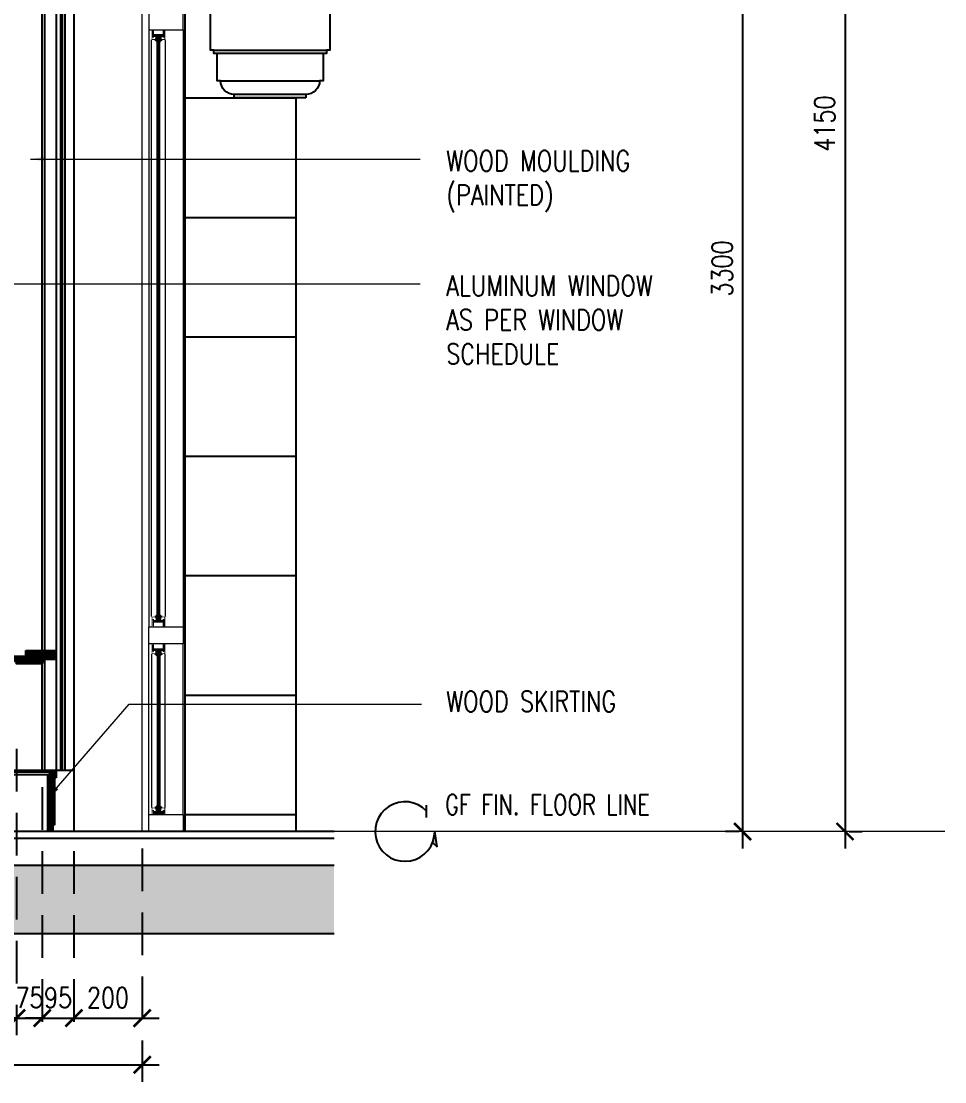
# Model space of a CAD drawing. Header units: inches. Extents: x -20583 to 399182, y -24453 to 525552.
# Drawn here: x 12628 to 15334, y 18129 to 21237 of the extents above; entities that cross this region are included whole.
import ezdxf

# ---------------------------------------------------------------- set-up
doc = ezdxf.new("R2010")
doc.units = ezdxf.units.IN
doc.header["$LTSCALE"] = 1000
doc.header["$MEASUREMENT"] = 0
doc.header["$PDMODE"] = 35
for name, pattern in [('DASHED', [0.75, 0.5, -0.25]), ('HIDDEN', [0.375, 0.25, -0.125]), ('HIDDEN2', [0.1875, 0.125, -0.0625])]:
    doc.linetypes.add(name, pattern=pattern)
for name, color, linetype in [('8', 8, 'Continuous'), ('A-DIM', 9, 'Continuous'), ('A-Hidden', 8, 'HIDDEN'), ('Layer1', 1, 'Continuous'), ('Layer3', 3, 'Continuous'), ('Layer7', 8, 'Continuous')]:
    doc.layers.add(name, color=color, linetype=linetype)
for name, color, linetype, lineweight in [('A-FLOR-SLAB', 7, 'Continuous', 40), ('A-GLAZ', 134, 'Continuous', 18), ('A-RNDR-ALUM', 1, 'Continuous', 9), ('A-RNDR-PLST', 1, 'Continuous', 9), ('A-RNDR-PT36', 253, 'Continuous', 20), ('ID-NOTES', 3, 'Continuous', 0), ('Wood treillis', 111, 'Continuous', 0)]:
    doc.layers.add(name, color=color, linetype=linetype, lineweight=lineweight)
doc.layers.add('Stone-GRG', color=7, linetype='Continuous', lineweight=0, true_color=0xfff2cc)
doc.styles.add('grid_250', font='romans.shx', dxfattribs={"width": 0.75, "height": 0.75})
doc.styles.add('ID-ROMANS', font='romans.shx', dxfattribs={"width": 0.8})
doc.styles.add('ZZ-Dim All', font='romans.shx', dxfattribs={"width": 0.8})
doc.dimstyles.new('DIM 0200', dxfattribs={"dimscale": 200, "dimtxt": 1, "dimasz": 0.8, "dimexe": 0.5, "dimexo": 1, "dimgap": 0.4, "dimtad": 1, "dimdec": 0, "dimrnd": 10, "dimdsep": 46, "dimtxsty": 'ZZ-Dim All', "dimblk1": 'ARCHTICK', "dimblk2": 'ARCHTICK', "dimsah": 1, "dimcen": 1, "dimdle": 0.5, "dimclrd": 256, "dimclre": 256, "dimclrt": 256, "dimadec": 0, "dimazin": 2, "dimtfac": 1, "dimtdec": 0, "dimtix": 1, "dimtmove": 2, "dimatfit": 2, "dimfxl": 1, "dimfxlon": 1, "dimtolj": 1, "dimtzin": 0, "dimlwd": -1, "dimlwe": -1, "dimarcsym": 0})
doc.dimstyles.new('DIM-100', dxfattribs={"dimscale": 50, "dimtxt": 1.25, "dimasz": 1, "dimexe": 1, "dimexo": 1, "dimgap": 0.6, "dimtad": 1, "dimdec": 0, "dimrnd": 5, "dimdsep": 46, "dimtxsty": 'ZZ-Dim All', "dimblk1": 'ARCHTICK', "dimblk2": 'ARCHTICK', "dimsah": 1, "dimcen": 1, "dimdle": 1, "dimclrd": 256, "dimclre": 8, "dimclrt": 256, "dimazin": 2, "dimtfac": 1, "dimtdec": 0, "dimtix": 1, "dimtmove": 2, "dimatfit": 2, "dimfxl": 0.1, "dimtolj": 1, "dimtzin": 0, "dimlwd": -1, "dimlwe": -1, "dimarcsym": 0})

# ---------------------------------------------------------------- blocks, each defined once
blk = doc.blocks.new('_ARCHTICK')
at = {"color": 0, "linetype": 'ByBlock', "const_width": 0.15}
blk.add_lwpolyline([(-0.5, -0.5), (0.5, 0.5)], dxfattribs=at)
blk = doc.blocks.new('*D153')
at = {"layer": 'A-DIM', "transparency": 16777216}
blk.add_line((14741.9, 22212.6), (14741.9, 18812.1), dxfattribs=at)
at = {"layer": 'A-DIM', "color": 8, "linetype": 'HIDDEN2', "transparency": 16777216}
for p, q in [((14731.6, 22162.6), (14691.9, 22162.6)), ((14731.6, 18862.1), (14691.9, 18862.1))]:
    blk.add_line(p, q, dxfattribs=at)
at = {"layer": 'Defpoints', "color": 0, "transparency": 16777216}
for p in [(14781.6, 22162.6, 0), (14741.9, 18862.1), (14781.6, 18862.1, 0)]:
    blk.add_point(p, dxfattribs=at)
at = {"layer": 'A-DIM', "transparency": 16777216, "xscale": 50, "yscale": 50, "zscale": 50}
for p, rotation in [((14741.9, 22162.6), 90), ((14741.9, 18862.1), 270)]:
    blk.add_blockref('_ARCHTICK', p, dxfattribs=dict(at, rotation=rotation))
at = {"layer": 'A-DIM', "color": 3, "transparency": 16777216, "insert": (14681.9, 20512.3), "char_height": 60, "attachment_point": 5, "rotation": 90, "style": 'ZZ-Dim All'}
blk.add_mtext('\\A1;3300', dxfattribs=at)
blk = doc.blocks.new('*D154')
at = {"layer": 'A-DIM', "transparency": 16777216}
blk.add_line((15042.2, 23062.1), (15042.2, 18812.1), dxfattribs=at)
at = {"layer": 'A-DIM', "color": 8, "linetype": 'HIDDEN2', "transparency": 16777216}
for p, q in [((15001, 23012.1), (15092.2, 23012.1)), ((15054.4, 18862.1), (15092.2, 18862.1))]:
    blk.add_line(p, q, dxfattribs=at)
at = {"layer": 'Defpoints', "color": 0, "transparency": 16777216}
for p in [(14951, 23012.1, 0), (15004.4, 18862.1, 0), (15042.2, 18862.1)]:
    blk.add_point(p, dxfattribs=at)
at = {"layer": 'A-DIM', "transparency": 16777216, "xscale": 50, "yscale": 50, "zscale": 50}
for p, rotation in [((15042.2, 23012.1), 90), ((15042.2, 18862.1), 270)]:
    blk.add_blockref('_ARCHTICK', p, dxfattribs=dict(at, rotation=rotation))
at = {"layer": 'A-DIM', "color": 3, "transparency": 16777216, "insert": (14982.2, 20937.1), "char_height": 60, "attachment_point": 5, "rotation": 90, "style": 'ZZ-Dim All'}
blk.add_mtext('\\A1;4150', dxfattribs=at)
blk = doc.blocks.new('arrow01')
at = {"layer": 'Layer1'}
blk.add_hatch(color=256, dxfattribs=at).paths.add_polyline_path([(7, -44.7), (0, 0), (-6.2, -32.4)])
at = {"layer": 'Layer1', "elevation": 375.8}
blk.add_lwpolyline([(7, -44.7), (0, 0), (-6.2, -32.4)], close=True, dxfattribs=at)
at = {"layer": 'Layer7'}
blk.add_line((-24, 41.5), (-24, 77.7), dxfattribs=at)
blk.add_arc((-87.3, 0), 87.3, 43.49, 0, dxfattribs=at)
blk = doc.blocks.new('GLAZ-5')
at = {"layer": 'A-GLAZ'}
for p, q in [((-26.3, 621.5, 0), (-26.3, 2328.5, 0)), ((-24.9, 621.5, 0), (-24.9, 2328.5, 0)), ((-23.6, 621.5, 0), (-23.6, 2328.5, 0)), ((-22.3, 621.5, 0), (-22.3, 2328.5, 0)), ((-20.9, 621.5, 0), (-20.9, 2328.5, 0)), ((-19.6, 621.5, 0), (-19.6, 2328.5, 0)), ((-18.3, 621.5, 0), (-18.3, 2328.5, 0)), ((-26.3, 528.5, 0), (-26.3, 58.5, 0)), ((-24.9, 528.5, 0), (-24.9, 58.5, 0)), ((-23.6, 528.5, 0), (-23.6, 58.5, 0)), ((-22.3, 528.5, 0), (-22.3, 58.5, 0)), ((-20.9, 528.5, 0), (-20.9, 58.5, 0)), ((-19.6, 528.5, 0), (-19.6, 58.5, 0)), ((-18.3, 528.5, 0), (-18.3, 58.5, 0))]:
    blk.add_line(p, q, dxfattribs=at)
at = {"layer": 'A-RNDR-ALUM'}
for p, q in [((-50, 2350, 0), (-50, 600, 0)), ((-38.2, 2347.4, 0), (-37.5, 2347.4, 0)), ((-38.2, 2329.4, 0), (-38.2, 2347.4, 0)), ((-38.2, 2347.4, 0), (-37.5, 2347.4, 0)), ((-38.2, 2329.4, 0), (-38.2, 2347.4, 0)), ((-37.5, 2329.4, 0), (-37.5, 2347.4, 0)), ((-37.5, 2329.4, 0), (-37.5, 2347.4, 0)), ((-37.5, 2335.7, 0), (-7.1, 2335.7, 0)), ((-37.5, 2335.7, 0), (-7.1, 2335.7, 0)), ((-37.5, 2334.6, 0), (-7.1, 2334.6, 0)), ((-37.5, 2334.6, 0), (-7.1, 2334.6, 0)), ((-37.5, 2333.4, 0), (-7.1, 2333.4, 0)), ((-37.5, 2333.4, 0), (-7.1, 2333.4, 0)), ((-37.5, 2332.2, 0), (-7.1, 2332.2, 0)), ((-37.5, 2332.2, 0), (-7.1, 2332.2, 0)), ((-36, 2347.4, 0), (-35.3, 2347.4, 0)), ((-36, 2347.4, 0), (-35.3, 2347.4, 0)), ((-6.4, 2347.4, 0), (-7.1, 2347.4, 0)), ((-7.1, 2329.4, 0), (-7.1, 2347.4, 0)), ((-6.4, 2347.4, 0), (-7.1, 2347.4, 0)), ((-7.1, 2329.4, 0), (-7.1, 2347.4, 0)), ((-6.4, 2329.4, 0), (-6.4, 2347.4, 0)), ((-6.4, 2329.4, 0), (-6.4, 2347.4, 0)), ((50, 2350, 0), (50, 600, 0)), ((-38.2, 2329.4, 0), (-37.5, 2329.4, 0)), ((-38.2, 2329.4, 0), (-37.5, 2329.4, 0)), ((-37.5, 2331.1, 0), (-7.1, 2331.1, 0)), ((-37.5, 2331.1, 0), (-7.1, 2331.1, 0)), ((-36, 2329.4, 0), (-35.3, 2329.4, 0)), ((-36, 2329.4, 0), (-35.3, 2329.4, 0)), ((-6.4, 2329.4, 0), (-7.1, 2329.4, 0)), ((-6.4, 2329.4, 0), (-7.1, 2329.4, 0)), ((-38.2, 620.6, 0), (-37.5, 620.6, 0)), ((-38.2, 620.6, 0), (-38.2, 602.6, 0)), ((-38.2, 620.6, 0), (-37.5, 620.6, 0)), ((-38.2, 620.6, 0), (-38.2, 602.6, 0)), ((-38.2, 602.6, 0), (-37.5, 602.6, 0)), ((-38.2, 602.6, 0), (-37.5, 602.6, 0)), ((-37.5, 620.6, 0), (-37.5, 602.6, 0)), ((-37.5, 620.6, 0), (-37.5, 602.6, 0)), ((-37.5, 618.9, 0), (-7.1, 618.9, 0)), ((-37.5, 618.9, 0), (-7.1, 618.9, 0)), ((-37.5, 617.8, 0), (-7.1, 617.8, 0)), ((-37.5, 617.8, 0), (-7.1, 617.8, 0)), ((-37.5, 616.6, 0), (-7.1, 616.6, 0)), ((-37.5, 616.6, 0), (-7.1, 616.6, 0)), ((-37.5, 615.4, 0), (-7.1, 615.4, 0)), ((-37.5, 615.4, 0), (-7.1, 615.4, 0)), ((-37.5, 614.3, 0), (-7.1, 614.3, 0)), ((-37.5, 614.3, 0), (-7.1, 614.3, 0)), ((-36, 620.6, 0), (-35.3, 620.6, 0)), ((-36, 620.6, 0), (-35.3, 620.6, 0)), ((-36, 602.6, 0), (-35.3, 602.6, 0)), ((-36, 602.6, 0), (-35.3, 602.6, 0)), ((-6.4, 620.6, 0), (-7.1, 620.6, 0)), ((-7.1, 620.6, 0), (-7.1, 602.6, 0)), ((-6.4, 620.6, 0), (-7.1, 620.6, 0)), ((-7.1, 620.6, 0), (-7.1, 602.6, 0)), ((-6.4, 602.6, 0), (-7.1, 602.6, 0)), ((-6.4, 602.6, 0), (-7.1, 602.6, 0)), ((-6.4, 620.6, 0), (-6.4, 602.6, 0)), ((-6.4, 620.6, 0), (-6.4, 602.6, 0)), ((-50, 50, 0), (-50, 550, 0)), ((-38.2, 547.4, 0), (-37.5, 547.4, 0)), ((-38.2, 529.4, 0), (-38.2, 547.4, 0)), ((-38.2, 547.4, 0), (-37.5, 547.4, 0)), ((-38.2, 529.4, 0), (-38.2, 547.4, 0)), ((-38.2, 529.4, 0), (-37.5, 529.4, 0)), ((-38.2, 529.4, 0), (-37.5, 529.4, 0)), ((-37.5, 529.4, 0), (-37.5, 547.4, 0)), ((-37.5, 529.4, 0), (-37.5, 547.4, 0)), ((-37.5, 535.7, 0), (-7.1, 535.7, 0)), ((-37.5, 535.7, 0), (-7.1, 535.7, 0)), ((-37.5, 534.6, 0), (-7.1, 534.6, 0)), ((-37.5, 534.6, 0), (-7.1, 534.6, 0)), ((-37.5, 533.4, 0), (-7.1, 533.4, 0)), ((-37.5, 533.4, 0), (-7.1, 533.4, 0)), ((-37.5, 532.2, 0), (-7.1, 532.2, 0)), ((-37.5, 532.2, 0), (-7.1, 532.2, 0)), ((-37.5, 531.1, 0), (-7.1, 531.1, 0)), ((-37.5, 531.1, 0), (-7.1, 531.1, 0)), ((-36, 547.4, 0), (-35.3, 547.4, 0)), ((-36, 547.4, 0), (-35.3, 547.4, 0)), ((-36, 529.4, 0), (-35.3, 529.4, 0)), ((-36, 529.4, 0), (-35.3, 529.4, 0)), ((-6.4, 547.4, 0), (-7.1, 547.4, 0)), ((-7.1, 529.4, 0), (-7.1, 547.4, 0)), ((-6.4, 547.4, 0), (-7.1, 547.4, 0)), ((-7.1, 529.4, 0), (-7.1, 547.4, 0)), ((-6.4, 529.4, 0), (-7.1, 529.4, 0)), ((-6.4, 529.4, 0), (-7.1, 529.4, 0)), ((-6.4, 529.4, 0), (-6.4, 547.4, 0)), ((-6.4, 529.4, 0), (-6.4, 547.4, 0)), ((50, 50, 0), (50, 550, 0)), ((-38.2, 60.6, 0), (-37.5, 60.6, 0)), ((-38.2, 60.6, 0), (-38.2, 52.6, 0)), ((-38.2, 60.6, 0), (-37.5, 60.6, 0)), ((-38.2, 60.6, 0), (-38.2, 52.6, 0)), ((-38.2, 52.6, 0), (-37.5, 52.6, 0)), ((-38.2, 52.6, 0), (-37.5, 52.6, 0)), ((-37.5, 60.6, 0), (-37.5, 52.6, 0)), ((-37.5, 60.6, 0), (-37.5, 52.6, 0)), ((-37.5, 59, 0), (-7.1, 59, 0)), ((-37.5, 59, 0), (-7.1, 59, 0)), ((-37.5, 57.8, 0), (-7.1, 57.8, 0)), ((-37.5, 57.8, 0), (-7.1, 57.8, 0)), ((-37.5, 56.6, 0), (-7.1, 56.6, 0)), ((-37.5, 56.6, 0), (-7.1, 56.6, 0)), ((-37.5, 55.5, 0), (-7.1, 55.5, 0)), ((-37.5, 55.5, 0), (-7.1, 55.5, 0)), ((-37.5, 54.3, 0), (-7.1, 54.3, 0)), ((-37.5, 54.3, 0), (-7.1, 54.3, 0)), ((-36, 60.6, 0), (-35.3, 60.6, 0)), ((-36, 60.6, 0), (-35.3, 60.6, 0)), ((-36, 52.6, 0), (-35.3, 52.6, 0)), ((-36, 52.6, 0), (-35.3, 52.6, 0)), ((-6.4, 60.6, 0), (-7.1, 60.6, 0)), ((-7.1, 60.6, 0), (-7.1, 52.6, 0)), ((-6.4, 60.6, 0), (-7.1, 60.6, 0)), ((-7.1, 60.6, 0), (-7.1, 52.6, 0)), ((-6.4, 52.6, 0), (-7.1, 52.6, 0)), ((-6.4, 52.6, 0), (-7.1, 52.6, 0)), ((-6.4, 60.6, 0), (-6.4, 52.6, 0)), ((-6.4, 60.6, 0), (-6.4, 52.6, 0))]:
    blk.add_line(p, q, dxfattribs=at)
for points in [[(-50, 2350), (50, 2350), (50, 2400), (-50, 2400)], [(-50, 600), (50, 600), (50, 550), (-50, 550)], [(-50, 50), (50, 50), (50, 0), (-50, 0)]]:
    blk.add_lwpolyline(points, close=True, dxfattribs=at)
at = {"layer": 'A-RNDR-ALUM', "const_width": 0.928, "elevation": 0}
for points in [[(-43.7, 2348.6, -0.414214), (-44.2, 2349.1)], [(-43.7, 2348.6, -0.414214), (-44.2, 2349.1)], [(-0.7, 2348.6, 0.414214), (-0.2, 2349.1)], [(-0.7, 2348.6, 0.414214), (-0.2, 2349.1)], [(-43.7, 601.4, 0.414214), (-44.2, 600.9)], [(-43.7, 601.4, 0.414214), (-44.2, 600.9)], [(-0.7, 601.4, -0.414214), (-0.2, 600.9)], [(-0.7, 601.4, -0.414214), (-0.2, 600.9)], [(-43.7, 548.6, -0.414214), (-44.2, 549.1)], [(-43.7, 548.6, -0.414214), (-44.2, 549.1)], [(-0.7, 548.6, 0.414214), (-0.2, 549.1)], [(-0.7, 548.6, 0.414214), (-0.2, 549.1)], [(-43.7, 51.4, 0.414214), (-44.2, 50.9)], [(-43.7, 51.4, 0.414214), (-44.2, 50.9)], [(-0.7, 51.4, -0.414214), (-0.2, 50.9)], [(-0.7, 51.4, -0.414214), (-0.2, 50.9)]]:
    blk.add_lwpolyline(points, format="xyb", dxfattribs=at)
at = {"layer": 'A-RNDR-ALUM', "elevation": 0}
for points in [[(-14, 2322.4), (-15.6, 2322.4), (-15.6, 2319.5, -0.015553), (-14.8, 2320), (-11.6, 2320, 0.104304), (-18.3, 2313.9), (-18.3, 2316.5, -0.016036), (-17.6, 2317.2), (-17.6, 2318.5), (-18.3, 2319.1), (-18.3, 2322), (-17.6, 2321.3), (-17.6, 2323.7), (-18.3, 2324.3), (-18.3, 2327.2), (-17.6, 2326.5), (-17.6, 2327.8, 0.414214), (-18.3, 2328.5), (-26.3, 2328.5, 0.414214), (-26.9, 2327.8), (-26.9, 2326.5), (-26.3, 2327.2), (-26.3, 2324.3), (-26.9, 2323.7), (-26.9, 2321.3), (-26.3, 2322), (-26.3, 2319.1), (-26.9, 2318.5), (-26.9, 2317.2, -0.016036), (-26.3, 2316.5), (-26.3, 2313.9, 0.104304), (-33, 2320), (-29.8, 2320, -0.015553), (-28.9, 2319.5), (-28.9, 2322.4), (-30.6, 2322.4, 0.021646), (-28.9, 2325.9), (-28.9, 2327.8, -0.414214), (-26.3, 2330.5), (-18.3, 2330.5, -0.414214), (-15.6, 2327.8), (-15.6, 2325.9, 0.021646)], [(-14, 627.6), (-15.6, 627.6), (-15.6, 630.5, 0.015553), (-14.8, 630), (-11.6, 630, -0.104304), (-18.3, 636.1), (-18.3, 633.5, 0.016036), (-17.6, 632.8), (-17.6, 631.5), (-18.3, 630.9), (-18.3, 628), (-17.6, 628.7), (-17.6, 626.3), (-18.3, 625.7), (-18.3, 622.8), (-17.6, 623.5), (-17.6, 622.2, -0.414214), (-18.3, 621.5), (-26.3, 621.5, -0.414214), (-26.9, 622.2), (-26.9, 623.5), (-26.3, 622.8), (-26.3, 625.7), (-26.9, 626.3), (-26.9, 628.7), (-26.3, 628), (-26.3, 630.9), (-26.9, 631.5), (-26.9, 632.8, 0.016036), (-26.3, 633.5), (-26.3, 636.1, -0.104304), (-33, 630), (-29.8, 630, 0.015553), (-28.9, 630.5), (-28.9, 627.6), (-30.6, 627.6, -0.021646), (-28.9, 624.1), (-28.9, 622.2, 0.414214), (-26.3, 619.5), (-18.3, 619.5, 0.414214), (-15.6, 622.2), (-15.6, 624.1, -0.021646)], [(-14, 522.4), (-15.6, 522.4), (-15.6, 519.5, -0.015553), (-14.8, 520), (-11.6, 520, 0.104304), (-18.3, 513.9), (-18.3, 516.5, -0.016036), (-17.6, 517.2), (-17.6, 518.5), (-18.3, 519.1), (-18.3, 522), (-17.6, 521.3), (-17.6, 523.7), (-18.3, 524.3), (-18.3, 527.2), (-17.6, 526.5), (-17.6, 527.8, 0.414214), (-18.3, 528.5), (-26.3, 528.5, 0.414214), (-26.9, 527.8), (-26.9, 526.5), (-26.3, 527.2), (-26.3, 524.3), (-26.9, 523.7), (-26.9, 521.3), (-26.3, 522), (-26.3, 519.1), (-26.9, 518.5), (-26.9, 517.2, -0.016036), (-26.3, 516.5), (-26.3, 513.9, 0.104304), (-33, 520), (-29.8, 520, -0.015553), (-28.9, 519.5), (-28.9, 522.4), (-30.6, 522.4, 0.021646), (-28.9, 525.9), (-28.9, 527.8, -0.414214), (-26.3, 530.5), (-18.3, 530.5, -0.414214), (-15.6, 527.8), (-15.6, 525.9, 0.021646)], [(-14, 67.6), (-15.6, 67.6), (-15.6, 70.5, 0.015553), (-14.8, 70), (-11.6, 70, -0.104304), (-18.3, 76.1), (-18.3, 73.5, 0.016036), (-17.6, 72.8), (-17.6, 71.5), (-18.3, 70.9), (-18.3, 68), (-17.6, 68.7), (-17.6, 66.3), (-18.3, 65.7), (-18.3, 62.8), (-17.6, 63.5), (-17.6, 62.2, -0.414214), (-18.3, 61.5), (-26.3, 61.5, -0.414214), (-26.9, 62.2), (-26.9, 63.5), (-26.3, 62.8), (-26.3, 65.7), (-26.9, 66.3), (-26.9, 68.7), (-26.3, 68), (-26.3, 70.9), (-26.9, 71.5), (-26.9, 72.8, 0.016036), (-26.3, 73.5), (-26.3, 76.1, -0.104304), (-33, 70), (-29.8, 70, 0.015553), (-28.9, 70.5), (-28.9, 67.6), (-30.6, 67.6, -0.021646), (-28.9, 64.1), (-28.9, 62.2, 0.414214), (-26.3, 59.5), (-18.3, 59.5, 0.414214), (-15.6, 62.2), (-15.6, 64.1, -0.021646)]]:
    blk.add_lwpolyline(points, format="xyb", close=True, dxfattribs=at)
at = {"layer": 'A-RNDR-ALUM'}
for points in [[(-44.6, 2350, 0), (-44.6, 2349.1, 0), (-42.2, 2350, 0), (-43.7, 2349.1, 0)], [(-44.6, 2350, 0), (-44.6, 2349.1, 0), (-42.2, 2350, 0), (-43.7, 2349.1, 0)], [(-42.2, 2350, 0), (-43.7, 2349.1, 0), (-42.2, 2348.2, 0), (-43.7, 2348.2, 0)], [(-42.2, 2350, 0), (-43.7, 2349.1, 0), (-42.2, 2348.2, 0), (-43.7, 2348.2, 0)], [(-36.9, 2348.2, 0), (-35, 2350, 0), (-39.8, 2348.2, 0), (-39.8, 2350, 0)], [(-36.9, 2348.2, 0), (-35, 2350, 0), (-39.8, 2348.2, 0), (-39.8, 2350, 0)], [(-36.9, 2336, 0), (-35, 2336, 0), (-36.9, 2348.2, 0), (-35, 2350, 0)], [(-36.9, 2336, 0), (-35, 2336, 0), (-36.9, 2348.2, 0), (-35, 2350, 0)], [(-7.5, 2348.2, 0), (-9.4, 2350, 0), (-4.6, 2348.2, 0), (-4.6, 2350, 0)], [(-7.5, 2336, 0), (-9.4, 2336, 0), (-7.5, 2348.2, 0), (-9.4, 2350, 0)], [(-7.5, 2336, 0), (-9.4, 2336, 0), (-7.5, 2348.2, 0), (-9.4, 2350, 0)], [(-7.5, 2348.2, 0), (-9.4, 2350, 0), (-4.6, 2348.2, 0), (-4.6, 2350, 0)], [(-2.2, 2350, 0), (-0.7, 2349.1, 0), (-2.2, 2348.2, 0), (-0.7, 2348.2, 0)], [(0.2, 2350, 0), (0.2, 2349.1, 0), (-2.2, 2350, 0), (-0.7, 2349.1, 0)], [(-2.2, 2350, 0), (-0.7, 2349.1, 0), (-2.2, 2348.2, 0), (-0.7, 2348.2, 0)], [(0.2, 2350, 0), (0.2, 2349.1, 0), (-2.2, 2350, 0), (-0.7, 2349.1, 0)], [(-40.6, 2322.4, 0), (-40.6, 2321.2, 0), (-29.9, 2322.4, 0), (-29.9, 2321.2, 0)], [(-40.6, 2322.4, 0), (-40.6, 2321.2, 0), (-29.9, 2322.4, 0), (-29.9, 2321.2, 0)], [(-40.6, 2321.2, 0), (-40.6, 2320, 0), (-29.9, 2321.2, 0), (-29.9, 2320, 0)], [(-40.6, 2321.2, 0), (-40.6, 2320, 0), (-29.9, 2321.2, 0), (-29.9, 2320, 0)], [(-39.8, 2326.7, 0), (-39.8, 2328.6, 0), (-35, 2326.7, 0), (-36.9, 2328.6, 0)], [(-39.8, 2326.7, 0), (-39.8, 2328.6, 0), (-35, 2326.7, 0), (-36.9, 2328.6, 0)], [(-36.9, 2330.7, 0), (-35, 2330.7, 0), (-36.9, 2328.6, 0), (-35, 2326.7, 0)], [(-36.9, 2330.7, 0), (-35, 2330.7, 0), (-36.9, 2328.6, 0), (-35, 2326.7, 0)], [(-4.3, 2322.4, 0), (-4.3, 2321.2, 0), (-15.1, 2322.4, 0), (-15.1, 2321.2, 0)], [(-4.3, 2322.4, 0), (-4.3, 2321.2, 0), (-15.1, 2322.4, 0), (-15.1, 2321.2, 0)], [(-4.3, 2321.2, 0), (-4.3, 2320, 0), (-15.1, 2321.2, 0), (-15.1, 2320, 0)], [(-4.3, 2321.2, 0), (-4.3, 2320, 0), (-15.1, 2321.2, 0), (-15.1, 2320, 0)], [(-7.5, 2330.7, 0), (-9.4, 2330.7, 0), (-7.5, 2328.6, 0), (-9.4, 2326.7, 0)], [(-7.5, 2330.7, 0), (-9.4, 2330.7, 0), (-7.5, 2328.6, 0), (-9.4, 2326.7, 0)], [(-4.6, 2326.7, 0), (-4.6, 2328.6, 0), (-9.4, 2326.7, 0), (-7.5, 2328.6, 0)], [(-4.6, 2326.7, 0), (-4.6, 2328.6, 0), (-9.4, 2326.7, 0), (-7.5, 2328.6, 0)], [(-40.6, 628.8, 0), (-40.6, 630, 0), (-29.9, 628.8, 0), (-29.9, 630, 0)], [(-40.6, 628.8, 0), (-40.6, 630, 0), (-29.9, 628.8, 0), (-29.9, 630, 0)], [(-40.6, 627.6, 0), (-40.6, 628.8, 0), (-29.9, 627.6, 0), (-29.9, 628.8, 0)], [(-40.6, 627.6, 0), (-40.6, 628.8, 0), (-29.9, 627.6, 0), (-29.9, 628.8, 0)], [(-39.8, 623.3, 0), (-39.8, 621.4, 0), (-35, 623.3, 0), (-36.9, 621.4, 0)], [(-39.8, 623.3, 0), (-39.8, 621.4, 0), (-35, 623.3, 0), (-36.9, 621.4, 0)], [(-36.9, 619.3, 0), (-35, 619.3, 0), (-36.9, 621.4, 0), (-35, 623.3, 0)], [(-36.9, 619.3, 0), (-35, 619.3, 0), (-36.9, 621.4, 0), (-35, 623.3, 0)], [(-4.3, 628.8, 0), (-4.3, 630, 0), (-15.1, 628.8, 0), (-15.1, 630, 0)], [(-4.3, 628.8, 0), (-4.3, 630, 0), (-15.1, 628.8, 0), (-15.1, 630, 0)], [(-4.3, 627.6, 0), (-4.3, 628.8, 0), (-15.1, 627.6, 0), (-15.1, 628.8, 0)], [(-4.3, 627.6, 0), (-4.3, 628.8, 0), (-15.1, 627.6, 0), (-15.1, 628.8, 0)], [(-4.6, 623.3, 0), (-4.6, 621.4, 0), (-9.4, 623.3, 0), (-7.5, 621.4, 0)], [(-7.5, 619.3, 0), (-9.4, 619.3, 0), (-7.5, 621.4, 0), (-9.4, 623.3, 0)], [(-4.6, 623.3, 0), (-4.6, 621.4, 0), (-9.4, 623.3, 0), (-7.5, 621.4, 0)], [(-7.5, 619.3, 0), (-9.4, 619.3, 0), (-7.5, 621.4, 0), (-9.4, 623.3, 0)], [(-44.6, 600, 0), (-44.6, 600.9, 0), (-42.2, 600, 0), (-43.7, 600.9, 0)], [(-44.6, 600, 0), (-44.6, 600.9, 0), (-42.2, 600, 0), (-43.7, 600.9, 0)], [(-42.2, 600, 0), (-43.7, 600.9, 0), (-42.2, 601.8, 0), (-43.7, 601.8, 0)], [(-42.2, 600, 0), (-43.7, 600.9, 0), (-42.2, 601.8, 0), (-43.7, 601.8, 0)], [(-36.9, 601.8, 0), (-35, 600, 0), (-39.8, 601.8, 0), (-39.8, 600, 0)], [(-36.9, 601.8, 0), (-35, 600, 0), (-39.8, 601.8, 0), (-39.8, 600, 0)], [(-36.9, 614, 0), (-35, 614, 0), (-36.9, 601.8, 0), (-35, 600, 0)], [(-36.9, 614, 0), (-35, 614, 0), (-36.9, 601.8, 0), (-35, 600, 0)], [(-7.5, 614, 0), (-9.4, 614, 0), (-7.5, 601.8, 0), (-9.4, 600, 0)], [(-7.5, 614, 0), (-9.4, 614, 0), (-7.5, 601.8, 0), (-9.4, 600, 0)], [(-7.5, 601.8, 0), (-9.4, 600, 0), (-4.6, 601.8, 0), (-4.6, 600, 0)], [(-7.5, 601.8, 0), (-9.4, 600, 0), (-4.6, 601.8, 0), (-4.6, 600, 0)], [(-2.2, 600, 0), (-0.7, 600.9, 0), (-2.2, 601.8, 0), (-0.7, 601.8, 0)], [(-2.2, 600, 0), (-0.7, 600.9, 0), (-2.2, 601.8, 0), (-0.7, 601.8, 0)], [(0.2, 600, 0), (0.2, 600.9, 0), (-2.2, 600, 0), (-0.7, 600.9, 0)], [(0.2, 600, 0), (0.2, 600.9, 0), (-2.2, 600, 0), (-0.7, 600.9, 0)], [(-44.6, 550, 0), (-44.6, 549.1, 0), (-42.2, 550, 0), (-43.7, 549.1, 0)], [(-44.6, 550, 0), (-44.6, 549.1, 0), (-42.2, 550, 0), (-43.7, 549.1, 0)], [(-42.2, 550, 0), (-43.7, 549.1, 0), (-42.2, 548.2, 0), (-43.7, 548.2, 0)], [(-42.2, 550, 0), (-43.7, 549.1, 0), (-42.2, 548.2, 0), (-43.7, 548.2, 0)], [(-36.9, 548.2, 0), (-35, 550, 0), (-39.8, 548.2, 0), (-39.8, 550, 0)], [(-36.9, 548.2, 0), (-35, 550, 0), (-39.8, 548.2, 0), (-39.8, 550, 0)], [(-39.8, 526.7, 0), (-39.8, 528.6, 0), (-35, 526.7, 0), (-36.9, 528.6, 0)], [(-39.8, 526.7, 0), (-39.8, 528.6, 0), (-35, 526.7, 0), (-36.9, 528.6, 0)], [(-36.9, 536, 0), (-35, 536, 0), (-36.9, 548.2, 0), (-35, 550, 0)], [(-36.9, 536, 0), (-35, 536, 0), (-36.9, 548.2, 0), (-35, 550, 0)], [(-36.9, 530.7, 0), (-35, 530.7, 0), (-36.9, 528.6, 0), (-35, 526.7, 0)], [(-36.9, 530.7, 0), (-35, 530.7, 0), (-36.9, 528.6, 0), (-35, 526.7, 0)], [(-7.5, 548.2, 0), (-9.4, 550, 0), (-4.6, 548.2, 0), (-4.6, 550, 0)], [(-7.5, 536, 0), (-9.4, 536, 0), (-7.5, 548.2, 0), (-9.4, 550, 0)], [(-7.5, 536, 0), (-9.4, 536, 0), (-7.5, 548.2, 0), (-9.4, 550, 0)], [(-7.5, 548.2, 0), (-9.4, 550, 0), (-4.6, 548.2, 0), (-4.6, 550, 0)], [(-7.5, 530.7, 0), (-9.4, 530.7, 0), (-7.5, 528.6, 0), (-9.4, 526.7, 0)], [(-7.5, 530.7, 0), (-9.4, 530.7, 0), (-7.5, 528.6, 0), (-9.4, 526.7, 0)], [(-4.6, 526.7, 0), (-4.6, 528.6, 0), (-9.4, 526.7, 0), (-7.5, 528.6, 0)], [(-4.6, 526.7, 0), (-4.6, 528.6, 0), (-9.4, 526.7, 0), (-7.5, 528.6, 0)], [(-2.2, 550, 0), (-0.7, 549.1, 0), (-2.2, 548.2, 0), (-0.7, 548.2, 0)], [(0.2, 550, 0), (0.2, 549.1, 0), (-2.2, 550, 0), (-0.7, 549.1, 0)], [(-2.2, 550, 0), (-0.7, 549.1, 0), (-2.2, 548.2, 0), (-0.7, 548.2, 0)], [(0.2, 550, 0), (0.2, 549.1, 0), (-2.2, 550, 0), (-0.7, 549.1, 0)], [(-40.6, 522.4, 0), (-40.6, 521.2, 0), (-29.9, 522.4, 0), (-29.9, 521.2, 0)], [(-40.6, 522.4, 0), (-40.6, 521.2, 0), (-29.9, 522.4, 0), (-29.9, 521.2, 0)], [(-40.6, 521.2, 0), (-40.6, 520, 0), (-29.9, 521.2, 0), (-29.9, 520, 0)], [(-40.6, 521.2, 0), (-40.6, 520, 0), (-29.9, 521.2, 0), (-29.9, 520, 0)], [(-4.3, 522.4, 0), (-4.3, 521.2, 0), (-15.1, 522.4, 0), (-15.1, 521.2, 0)], [(-4.3, 522.4, 0), (-4.3, 521.2, 0), (-15.1, 522.4, 0), (-15.1, 521.2, 0)], [(-4.3, 521.2, 0), (-4.3, 520, 0), (-15.1, 521.2, 0), (-15.1, 520, 0)], [(-4.3, 521.2, 0), (-4.3, 520, 0), (-15.1, 521.2, 0), (-15.1, 520, 0)], [(-40.6, 68.8, 0), (-40.6, 70, 0), (-29.9, 68.8, 0), (-29.9, 70, 0)], [(-40.6, 68.8, 0), (-40.6, 70, 0), (-29.9, 68.8, 0), (-29.9, 70, 0)], [(-40.6, 67.6, 0), (-40.6, 68.8, 0), (-29.9, 67.6, 0), (-29.9, 68.8, 0)], [(-40.6, 67.6, 0), (-40.6, 68.8, 0), (-29.9, 67.6, 0), (-29.9, 68.8, 0)], [(-39.8, 63.3, 0), (-39.8, 61.5, 0), (-35, 63.3, 0), (-36.9, 61.5, 0)], [(-39.8, 63.3, 0), (-39.8, 61.5, 0), (-35, 63.3, 0), (-36.9, 61.5, 0)], [(-36.9, 59.3, 0), (-35, 59.3, 0), (-36.9, 61.5, 0), (-35, 63.3, 0)], [(-36.9, 59.3, 0), (-35, 59.3, 0), (-36.9, 61.5, 0), (-35, 63.3, 0)], [(-4.3, 68.8, 0), (-4.3, 70, 0), (-15.1, 68.8, 0), (-15.1, 70, 0)], [(-4.3, 68.8, 0), (-4.3, 70, 0), (-15.1, 68.8, 0), (-15.1, 70, 0)], [(-4.3, 67.6, 0), (-4.3, 68.8, 0), (-15.1, 67.6, 0), (-15.1, 68.8, 0)], [(-4.3, 67.6, 0), (-4.3, 68.8, 0), (-15.1, 67.6, 0), (-15.1, 68.8, 0)], [(-4.6, 63.3, 0), (-4.6, 61.5, 0), (-9.4, 63.3, 0), (-7.5, 61.5, 0)], [(-7.5, 59.3, 0), (-9.4, 59.3, 0), (-7.5, 61.5, 0), (-9.4, 63.3, 0)], [(-4.6, 63.3, 0), (-4.6, 61.5, 0), (-9.4, 63.3, 0), (-7.5, 61.5, 0)], [(-7.5, 59.3, 0), (-9.4, 59.3, 0), (-7.5, 61.5, 0), (-9.4, 63.3, 0)], [(-44.6, 50, 0), (-44.6, 50.9, 0), (-42.2, 50, 0), (-43.7, 50.9, 0)], [(-44.6, 50, 0), (-44.6, 50.9, 0), (-42.2, 50, 0), (-43.7, 50.9, 0)], [(-42.2, 50, 0), (-43.7, 50.9, 0), (-42.2, 51.8, 0), (-43.7, 51.8, 0)], [(-42.2, 50, 0), (-43.7, 50.9, 0), (-42.2, 51.8, 0), (-43.7, 51.8, 0)], [(-36.9, 51.8, 0), (-35, 50, 0), (-39.8, 51.8, 0), (-39.8, 50, 0)], [(-36.9, 51.8, 0), (-35, 50, 0), (-39.8, 51.8, 0), (-39.8, 50, 0)], [(-36.9, 54, 0), (-35, 54, 0), (-36.9, 51.8, 0), (-35, 50, 0)], [(-36.9, 54, 0), (-35, 54, 0), (-36.9, 51.8, 0), (-35, 50, 0)], [(-7.5, 54, 0), (-9.4, 54, 0), (-7.5, 51.8, 0), (-9.4, 50, 0)], [(-7.5, 54, 0), (-9.4, 54, 0), (-7.5, 51.8, 0), (-9.4, 50, 0)], [(-7.5, 51.8, 0), (-9.4, 50, 0), (-4.6, 51.8, 0), (-4.6, 50, 0)], [(-7.5, 51.8, 0), (-9.4, 50, 0), (-4.6, 51.8, 0), (-4.6, 50, 0)], [(-2.2, 50, 0), (-0.7, 50.9, 0), (-2.2, 51.8, 0), (-0.7, 51.8, 0)], [(-2.2, 50, 0), (-0.7, 50.9, 0), (-2.2, 51.8, 0), (-0.7, 51.8, 0)], [(0.2, 50, 0), (0.2, 50.9, 0), (-2.2, 50, 0), (-0.7, 50.9, 0)], [(0.2, 50, 0), (0.2, 50.9, 0), (-2.2, 50, 0), (-0.7, 50.9, 0)]]:
    blk.add_solid(points, dxfattribs=at)
for points in [[(-42.2, 2320, 0), (-39.8, 2322.4, 0), (-42.2, 2350, 0), (-39.8, 2350, 0)], [(-42.2, 2320, 0), (-39.8, 2322.4, 0), (-42.2, 2350, 0), (-39.8, 2350, 0)], [(-4.6, 2322.4, 0), (-2.2, 2320, 0), (-4.6, 2350, 0), (-2.2, 2350, 0)], [(-4.6, 2322.4, 0), (-2.2, 2320, 0), (-4.6, 2350, 0), (-2.2, 2350, 0)], [(-42.2, 2320, 0), (-39.8, 2322.4, 0), (-40.1, 2320, 0), (-40.1, 2322.4, 0)], [(-42.2, 2320, 0), (-39.8, 2322.4, 0), (-40.1, 2320, 0), (-40.1, 2322.4, 0)], [(-2.2, 2320, 0), (-4.6, 2322.4, 0), (-4.3, 2320, 0), (-4.3, 2322.4, 0)], [(-2.2, 2320, 0), (-4.6, 2322.4, 0), (-4.3, 2320, 0), (-4.3, 2322.4, 0)], [(-42.2, 630, 0), (-39.8, 627.6, 0), (-42.2, 600, 0), (-39.8, 600, 0)], [(-42.2, 630, 0), (-39.8, 627.6, 0), (-40.1, 630, 0), (-40.1, 627.6, 0)], [(-42.2, 630, 0), (-39.8, 627.6, 0), (-42.2, 600, 0), (-39.8, 600, 0)], [(-42.2, 630, 0), (-39.8, 627.6, 0), (-40.1, 630, 0), (-40.1, 627.6, 0)], [(-4.6, 627.6, 0), (-2.2, 630, 0), (-4.6, 600, 0), (-2.2, 600, 0)], [(-2.2, 630, 0), (-4.6, 627.6, 0), (-4.3, 630, 0), (-4.3, 627.6, 0)], [(-4.6, 627.6, 0), (-2.2, 630, 0), (-4.6, 600, 0), (-2.2, 600, 0)], [(-2.2, 630, 0), (-4.6, 627.6, 0), (-4.3, 630, 0), (-4.3, 627.6, 0)], [(-42.2, 520, 0), (-39.8, 522.4, 0), (-42.2, 550, 0), (-39.8, 550, 0)], [(-42.2, 520, 0), (-39.8, 522.4, 0), (-42.2, 550, 0), (-39.8, 550, 0)], [(-4.6, 522.4, 0), (-2.2, 520, 0), (-4.6, 550, 0), (-2.2, 550, 0)], [(-4.6, 522.4, 0), (-2.2, 520, 0), (-4.6, 550, 0), (-2.2, 550, 0)], [(-42.2, 520, 0), (-39.8, 522.4, 0), (-40.1, 520, 0), (-40.1, 522.4, 0)], [(-42.2, 520, 0), (-39.8, 522.4, 0), (-40.1, 520, 0), (-40.1, 522.4, 0)], [(-2.2, 520, 0), (-4.6, 522.4, 0), (-4.3, 520, 0), (-4.3, 522.4, 0)], [(-2.2, 520, 0), (-4.6, 522.4, 0), (-4.3, 520, 0), (-4.3, 522.4, 0)], [(-42.2, 70, 0), (-39.8, 67.6, 0), (-42.2, 50, 0), (-39.8, 50, 0)], [(-42.2, 70, 0), (-39.8, 67.6, 0), (-40.1, 70, 0), (-40.1, 67.6, 0)], [(-42.2, 70, 0), (-39.8, 67.6, 0), (-42.2, 50, 0), (-39.8, 50, 0)], [(-42.2, 70, 0), (-39.8, 67.6, 0), (-40.1, 70, 0), (-40.1, 67.6, 0)], [(-4.6, 67.6, 0), (-2.2, 70, 0), (-4.6, 50, 0), (-2.2, 50, 0)], [(-2.2, 70, 0), (-4.6, 67.6, 0), (-4.3, 70, 0), (-4.3, 67.6, 0)], [(-4.6, 67.6, 0), (-2.2, 70, 0), (-4.6, 50, 0), (-2.2, 50, 0)], [(-2.2, 70, 0), (-4.6, 67.6, 0), (-4.3, 70, 0), (-4.3, 67.6, 0)]]:
    blk.add_trace(points, dxfattribs=at)
at = {"layer": 'A-RNDR-PT36'}
for p, q in [((-42.2, 630, 0), (-42.2, 2320, 0)), ((-2.2, 2320, 0), (-2.2, 630, 0)), ((-42.2, 520, 0), (-42.2, 70, 0)), ((-2.2, 70, 0), (-2.2, 520, 0))]:
    blk.add_line(p, q, dxfattribs=at)
blk = doc.blocks.new('MAK-GF10 structrual elev A')
at = {"layer": 'Layer7'}
h = blk.add_hatch(dxfattribs=at)
h.set_pattern_fill('AR-CONC', color=256, scale=10, style=0)
h.set_pattern_definition([(50, (-400019.973, -95237.583), (71.726018, -6.2752135), [7.5, -82.5]), (355, (-400019.97, -95237.58), (-13.875133, 75.219213), [6, -66]), (100.4514, (-400013.996, -95238.106), (57.850938, 68.943954), [6.374019, -70.114211]), (46.1842, (-400019.97, -95217.58), (106.724105, -16.551901), [11.25, -123.75]), (96.6356, (-400011.08, -95218.96), (93.46627, 97.411787), [9.56103, -105.1713]), (351.1842, (-400019.97, -95217.58), (93.466195, 97.41186), [9, -99]), (21, (-400009.973, -95222.583), (59.690705, -40.261889), [7.5, -82.5]), (326, (-400009.97, -95222.58), (24.331533, 72.515005), [6, -66]), (71.4514, (-400005, -95225.94), (84.022263, 32.25305), [6.374019, -70.114211]), (37.5, (-400019.973, -95237.583), (1.2159855, 33.2893854), [0, -65.2, 0, -67, 0, -66.25]), (7.5, (-400019.973, -95237.583), (26.3069537, 39.4411712), [0, -38.2, 0, -63.7, 0, -25.25]), (327.5, (-400042.273, -95237.583), (53.3822436, -2.2554872), [0, -25, 0, -78, 0, -103.5]), (317.5, (-400052.273, -95237.583), (58.318617, 10.010498), [0, -32.5, 0, -51.8, 0, -73.5])])
h.paths.add_polyline_path([(13544.6, 18762.1), (13544.6, 18562.1), (2747.6, 18562.1), (2747.6, 18762.1)])
at = {"layer": 'A-RNDR-PLST', "color": 1, "ltscale": 0.03}
blk.add_line((12982.4, 18862.1, 0), (12982.4, 22312.1, 0), dxfattribs=at)
at = {"layer": 'Layer1'}
for p, q in [((13107.4, 22312.1, 0), (13107.4, 18862.1, 0)), ((13192.4, 21152.1, 0), (13522.4, 21152.1, 0)), ((13512.4, 21142.1, 0), (13202.4, 21142.1, 0)), ((13212.4, 21062.1, 0), (13502.4, 21062.1, 0)), ((13462.4, 21022.1, 0), (13252.4, 21022.1, 0)), ((13107.4, 21012.1, 0), (13432.4, 21012.1, 0)), ((13432.4, 21012.1, 0), (13432.4, 18862.1, 0)), ((13107.4, 20662.1, 0), (13432.4, 20662.1, 0)), ((13107.4, 20312.1, 0), (13432.4, 20312.1, 0)), ((13107.4, 19962.1, 0), (13432.4, 19962.1, 0)), ((13107.4, 19612.1, 0), (13432.4, 19612.1, 0)), ((13107.4, 19262.1, 0), (13432.4, 19262.1, 0)), ((13107.4, 18912.1, 0), (13432.4, 18912.1, 0)), ((13544.6, 18862.1, 0), (3102.4, 18862.1, 0)), ((13544.6, 18842.1, 0), (3102.4, 18842.1, 0))]:
    blk.add_line(p, q, dxfattribs=at)
at = {"layer": 'Layer1', "elevation": 0}
blk.add_lwpolyline([(13462.4, 21012.1), (13252.4, 21012.1), (13252.4, 21022.1, -0.414214), (13212.4, 21062.1), (13202.4, 21062.1), (13202.4, 21142.1), (13192.4, 21142.1), (13192.4, 21152.1), (13182.4, 21152.1), (13182.4, 21262.1), (13532.4, 21262.1), (13532.4, 21152.1), (13522.4, 21152.1), (13522.4, 21142.1), (13512.4, 21142.1), (13512.4, 21062.1), (13502.4, 21062.1, -0.414214), (13462.4, 21022.1), (13462.4, 21012.1)], format="xyb", close=True, dxfattribs=at)
at = {"layer": 'Layer3'}
for p, q in [((13544.6, 18762.1, 0), (2747.6, 18762.1, 0)), ((13544.6, 18562.1, 0), (2747.6, 18562.1, 0))]:
    blk.add_line(p, q, dxfattribs=at)
at = {"layer": 'A-FLOR-SLAB', "extrusion": (0, 0, -1), "xscale": -1, "zscale": -1}
blk.add_blockref('GLAZ-5', (-13052.4, 18862.1, 0), dxfattribs=at)
blk = doc.blocks.new('*D387')
at = {"layer": 'A-DIM', "color": 8, "linetype": 'HIDDEN2', "transparency": 16777216}
for p, q in [((11730.1, 19104.6), (11730.1, 18265.2)), ((12614.5, 19104.6), (12614.5, 18265.2))]:
    blk.add_line(p, q, dxfattribs=at)
at = {"layer": 'A-DIM', "transparency": 16777216}
blk.add_line((11680.1, 18315.2), (12664.5, 18315.2), dxfattribs=at)
at = {"layer": 'Defpoints', "color": 0, "transparency": 16777216}
for p in [(11730.1, 19154.6, 0), (12614.5, 19154.6, 0), (12614.5, 18315.2)]:
    blk.add_point(p, dxfattribs=at)
at = {"layer": 'A-DIM', "transparency": 16777216, "xscale": 50, "yscale": 50, "zscale": 50, "rotation": 180}
blk.add_blockref('_ARCHTICK', (11730.1, 18315.2), dxfattribs=at)
at = {"layer": 'A-DIM', "transparency": 16777216, "xscale": 50, "yscale": 50, "zscale": 50}
blk.add_blockref('_ARCHTICK', (12614.5, 18315.2), dxfattribs=at)
at = {"layer": 'A-DIM', "color": 3, "transparency": 16777216, "insert": (12172.3, 18375.2), "char_height": 60, "attachment_point": 5, "style": 'ZZ-Dim All'}
blk.add_mtext('\\A1;885', dxfattribs=at)
blk = doc.blocks.new('*D388')
at = {"layer": 'A-DIM', "color": 8, "linetype": 'HIDDEN2', "transparency": 16777216}
for p, q in [((12614.5, 19104.6), (12614.5, 18265.2)), ((12689.7, 18992.1), (12689.7, 18265.2))]:
    blk.add_line(p, q, dxfattribs=at)
at = {"layer": 'A-DIM', "transparency": 16777216}
for p, q in [((12614.5, 18315.2), (12564.5, 18315.2)), ((12614.5, 18315.2), (12689.7, 18315.2)), ((12689.7, 18315.2), (12739.7, 18315.2))]:
    blk.add_line(p, q, dxfattribs=at)
at = {"layer": 'Defpoints', "color": 0, "transparency": 16777216}
for p in [(12614.5, 19154.6, 0), (12689.7, 19042.1, 0), (12689.7, 18315.2)]:
    blk.add_point(p, dxfattribs=at)
at = {"layer": 'A-DIM', "transparency": 16777216, "xscale": 50, "yscale": 50, "zscale": 50}
blk.add_blockref('_ARCHTICK', (12614.5, 18315.2), dxfattribs=at)
at = {"layer": 'A-DIM', "transparency": 16777216, "xscale": 50, "yscale": 50, "zscale": 50, "rotation": 180}
blk.add_blockref('_ARCHTICK', (12689.7, 18315.2), dxfattribs=at)
at = {"layer": 'A-DIM', "color": 3, "transparency": 16777216, "insert": (12652.1, 18375.2), "char_height": 60, "attachment_point": 5, "style": 'ZZ-Dim All'}
blk.add_mtext('\\A1;75', dxfattribs=at)
blk = doc.blocks.new('*D389')
at = {"layer": 'A-DIM', "color": 8, "linetype": 'HIDDEN2', "transparency": 16777216}
for p, q in [((12689.7, 18992.1), (12689.7, 18265.2)), ((12782.4, 18992.1), (12782.4, 18265.2))]:
    blk.add_line(p, q, dxfattribs=at)
at = {"layer": 'A-DIM', "transparency": 16777216}
for p, q in [((12689.7, 18315.2), (12639.7, 18315.2)), ((12689.7, 18315.2), (12782.4, 18315.2)), ((12782.4, 18315.2), (12832.4, 18315.2))]:
    blk.add_line(p, q, dxfattribs=at)
at = {"layer": 'Defpoints', "color": 0, "transparency": 16777216}
for p in [(12689.7, 19042.1, 0), (12782.4, 19042.1, 0), (12782.4, 18315.2)]:
    blk.add_point(p, dxfattribs=at)
at = {"layer": 'A-DIM', "transparency": 16777216, "xscale": 50, "yscale": 50, "zscale": 50}
blk.add_blockref('_ARCHTICK', (12689.7, 18315.2), dxfattribs=at)
at = {"layer": 'A-DIM', "transparency": 16777216, "xscale": 50, "yscale": 50, "zscale": 50, "rotation": 180}
blk.add_blockref('_ARCHTICK', (12782.4, 18315.2), dxfattribs=at)
at = {"layer": 'A-DIM', "color": 3, "transparency": 16777216, "insert": (12736, 18375.2), "char_height": 60, "attachment_point": 5, "style": 'ZZ-Dim All'}
blk.add_mtext('\\A1;95', dxfattribs=at)
blk = doc.blocks.new('*D390')
at = {"layer": 'A-DIM', "color": 8, "linetype": 'HIDDEN2', "transparency": 16777216}
for p, q in [((12782.4, 18992.1), (12782.4, 18265.2)), ((12982.4, 18812.1), (12982.4, 18265.2))]:
    blk.add_line(p, q, dxfattribs=at)
at = {"layer": 'A-DIM', "transparency": 16777216}
blk.add_line((12732.4, 18315.2), (13032.4, 18315.2), dxfattribs=at)
at = {"layer": 'Defpoints', "color": 0, "transparency": 16777216}
for p in [(12782.4, 19042.1, 0), (12982.4, 18862.1, 0), (12982.4, 18315.2)]:
    blk.add_point(p, dxfattribs=at)
at = {"layer": 'A-DIM', "transparency": 16777216, "xscale": 50, "yscale": 50, "zscale": 50, "rotation": 180}
blk.add_blockref('_ARCHTICK', (12782.4, 18315.2), dxfattribs=at)
at = {"layer": 'A-DIM', "transparency": 16777216, "xscale": 50, "yscale": 50, "zscale": 50}
blk.add_blockref('_ARCHTICK', (12982.4, 18315.2), dxfattribs=at)
at = {"layer": 'A-DIM', "color": 3, "transparency": 16777216, "insert": (12882.4, 18375.2), "char_height": 60, "attachment_point": 5, "style": 'ZZ-Dim All'}
blk.add_mtext('\\A1;200', dxfattribs=at)
blk = doc.blocks.new('*D391')
at = {"layer": 'A-DIM', "color": 8, "linetype": 'HIDDEN2', "transparency": 16777216}
for p, q in [((3122.4, 18812.1), (3122.4, 18128.7)), ((12982.4, 18812.1), (12982.4, 18128.7))]:
    blk.add_line(p, q, dxfattribs=at)
at = {"layer": 'A-DIM', "transparency": 16777216}
blk.add_line((3072.4, 18178.7), (13032.4, 18178.7), dxfattribs=at)
at = {"layer": 'Defpoints', "color": 0, "transparency": 16777216}
for p in [(3122.4, 18862.1, 0), (12982.4, 18862.1, 0), (12982.4, 18178.7)]:
    blk.add_point(p, dxfattribs=at)
at = {"layer": 'A-DIM', "transparency": 16777216, "xscale": 50, "yscale": 50, "zscale": 50, "rotation": 180}
blk.add_blockref('_ARCHTICK', (3122.4, 18178.7), dxfattribs=at)
at = {"layer": 'A-DIM', "transparency": 16777216, "xscale": 50, "yscale": 50, "zscale": 50}
blk.add_blockref('_ARCHTICK', (12982.4, 18178.7), dxfattribs=at)
at = {"layer": 'A-DIM', "color": 3, "transparency": 16777216, "insert": (8052.4, 18238.7), "char_height": 60, "attachment_point": 5, "style": 'ZZ-Dim All'}
blk.add_mtext('\\A1;9860', dxfattribs=at)

msp = doc.modelspace()

# ---------------------------------------------------------------- hatches: boundary and pattern name
at = {"layer": 'Stone-GRG', "lineweight": 0}
h = msp.add_hatch(dxfattribs=at)
h.set_pattern_fill('ANSI31', color=253, scale=20)
h.set_pattern_definition([(45, (-88001.7906, -12180.238), (-1.767766953, 1.767766953), [])])
edge = h.paths.add_edge_path()
edge.add_line((12642, 19392.5), (12727, 19392.5))
edge.add_line((12727, 19392.5), (12727, 19366.4))
edge.add_line((12727, 19366.4), (12702, 19366.4))
edge.add_line((12702, 19366.4), (12697, 19366.4))
edge.add_arc((12689.5, 19366.4), 7.5, -90, 0, ccw=False)
edge.add_line((12689.5, 19358.9), (12689.5, 19353.9))
edge.add_line((12689.5, 19353.9), (12614.5, 19353.9))
edge.add_line((12614.5, 19353.9), (12614.5, 19358.9))
edge.add_arc((12614.5, 19366.4), 7.5, 180, 270, ccw=False)
edge.add_line((12607, 19366.4), (12602, 19366.4))
edge.add_line((12602, 19366.4), (12602, 19376.4))
edge.add_line((12602, 19376.4), (12642, 19376.4))
edge.add_line((12642, 19376.4), (12642, 19392.5))
h = msp.add_hatch(dxfattribs=at)
h.set_pattern_fill('ANSI31', color=253, scale=20)
h.set_pattern_definition([(45, (-248.286, 4e-12), (-1.76776695, 1.76776695), [])])
edge = h.paths.add_edge_path()
edge.add_line((12730.6, 19019.6), (12725.6, 19019.6))
edge.add_line((12725.6, 19019.6), (12725.6, 18881.4))
edge.add_line((12725.6, 18881.4), (12720.6, 18881.4))
edge.add_line((12720.6, 18881.4), (12720.6, 18862.1))
edge.add_line((12720.6, 18862.1), (12705.6, 18862.1))
edge.add_line((12705.6, 18862.1), (12705.6, 19029.6))
edge.add_line((12705.6, 19029.6), (12710.6, 19029.6))
edge.add_arc((12718.1, 19029.6), 7.5, 90, 180, ccw=False)
edge.add_line((12718.1, 19037.1), (12718.1, 19042.1))
edge.add_line((12718.1, 19042.1), (12730.6, 19042.1))
edge.add_line((12730.6, 19042.1), (12730.6, 19019.6))

# ---------------------------------------------------------------- linework, layer by layer
at = {"layer": 'A-Hidden', "linetype": 'DASHED', "lineweight": 0, "ltscale": 10}
msp.add_line((15334.4, 18862.1, 0), (2054.3, 18862.1, 0), dxfattribs=at)
at = {"layer": 'Wood treillis', "lineweight": -2}
for p, q in [((12730.6, 21874.6, 0), (12730.6, 19042.1, 0)), ((12743.1, 21849.6, 0), (12743.1, 19042.1, 0)), ((12748.1, 21849.6, 0), (12748.1, 19042.1, 0)), ((12755.6, 21837.1, 0), (12755.6, 19042.1, 0)), ((12782.4, 21837.1, 0), (12782.4, 18862.1, 0))]:
    msp.add_line(p, q, dxfattribs=at)
at = {"layer": 'Wood treillis', "color": 0, "lineweight": -2}
for p, q in [((11594.2, 19029.6, 0), (12705.6, 19029.6, 0)), ((11601.7, 19037.1, 0), (12718.1, 19037.1, 0)), ((11611.7, 19042.1, 0), (12782.4, 19042.1, 0))]:
    msp.add_line(p, q, dxfattribs=at)
at = {"layer": 'Wood treillis', "lineweight": -2, "elevation": 0}
for points in [[(12689.7, 19042.1), (12689.7, 21949.6)], [(12697.2, 19042.1), (12697.2, 21957.1)]]:
    msp.add_lwpolyline(points, dxfattribs=at)
at = {"layer": 'Wood treillis', "color": 0, "lineweight": -2, "elevation": 0}
for points in [[(12642, 19392.5), (12727, 19392.5), (12727, 19366.4), (12702, 19366.4), (12702, 19366.4), (12697, 19366.4, -0.414214), (12689.5, 19358.9), (12689.5, 19353.9), (12614.5, 19353.9), (12614.5, 19358.9, -0.414214), (12607, 19366.4), (12602, 19366.4), (12602, 19376.4), (12642, 19376.4), (12642, 19392.5)], [(12730.6, 19019.6), (12725.6, 19019.6), (12725.6, 18881.4), (12720.6, 18881.4), (12720.6, 18862.1), (12705.6, 18862.1), (12705.6, 19029.6), (12710.6, 19029.6, -0.414214), (12718.1, 19037.1), (12718.1, 19042.1), (12730.6, 19042.1), (12730.6, 19019.6)]]:
    msp.add_lwpolyline(points, format="xyb", dxfattribs=at)

# ---------------------------------------------------------------- block references
at = {"layer": '8', "color": 2}
msp.add_blockref('MAK-GF10 structrual elev A', (0, 0), dxfattribs=at)
at = {"layer": 'Layer3'}
msp.add_blockref('arrow01', (13839.6, 18862.1, -751.7), dxfattribs=at)

# ---------------------------------------------------------------- texts
at = {"layer": 'ID-NOTES', "style": 'grid_250', "width": 0.75}
msp.add_text('GF FIN. FLOOR LINE', height=60, rotation=360, dxfattribs=at).set_placement((13870.2, 18911, -536.9))
at = {"layer": 'ID-NOTES', "char_height": 60, "width": 771.843, "attachment_point": 1, "style": 'ID-ROMANS'}
for s, insert in [('WOOD MOULDING\\P(PAINTED)', (13873.5, 20857.7, 0)), ('ALUMINUM WINDOW AS PER WINDOW SCHEDULE', (13873.5, 20491.8, 0)), ('WOOD SKIRTING', (13873.5, 19273.4, 0))]:
    msp.add_mtext(s, dxfattribs=dict(at, insert=insert))

# ---------------------------------------------------------------- dimensions: what is measured, and where the dimension line sits
at = {"layer": 'A-DIM'}
for base, p1, p2, picture, middle in [((15042.2, 18862.1, 0), (14951, 23012.1, 0), (15004.4, 18862.1, 0), '*D154', (14982.2, 20937.1, 0)), ((14741.9126, 18862.0542, 0), (14781.6161, 22162.5545, 0), (14781.6161, 18862.0542, 0), '*D153', (14681.9126, 20512.3044, 0))]:
    dim = msp.add_linear_dim(base=base, p1=p1, p2=p2, angle=90, dimstyle='DIM-100', override={"dimtxt": 1.2, "dimclrt": 3}, dxfattribs=at)
    dim.commit()
    dim.dimension.update_dxf_attribs({"geometry": picture, "text_midpoint": middle})
for base, p1, p2, picture, middle in [((12614.5, 18315.2), (11730.1, 19154.6, 0), (12614.5, 19154.6, 0), '*D387', (12172.3, 18375.2)), ((12689.7, 18315.2), (12614.5, 19154.6, 0), (12689.7, 19042.1, 0), '*D388', (12652.1, 18375.2)), ((12782.4, 18315.2), (12689.7, 19042.1, 0), (12782.4, 19042.1, 0), '*D389', (12736, 18375.2)), ((12982.4, 18315.2), (12782.4, 19042.1, 0), (12982.4, 18862.1, 0), '*D390', (12882.4, 18375.2)), ((12982.4, 18178.7), (3122.4, 18862.1, 0), (12982.4, 18862.1, 0), '*D391', (8052.4, 18238.7))]:
    dim = msp.add_linear_dim(base=base, p1=p1, p2=p2, dimstyle='DIM-100', override={"dimtxt": 1.2, "dimclrt": 3}, dxfattribs=at)
    dim.commit()
    dim.dimension.update_dxf_attribs({"geometry": picture, "text_midpoint": middle})

# ---------------------------------------------------------------- leaders
at = {"layer": 'ID-NOTES'}
for points in [[(12655.6, 20833.1, 0), (13797, 20833.1, 0)], [(11360.4, 20467.2, 0), (13797, 20467.2, 0)], [(12705.6, 18959.7, 0), (12944.4, 19235.7, 0), (13801, 19235.7, 0)]]:
    msp.add_leader(points, dimstyle='DIM 0200', override={"dimasz": 0.2, "dimtad": 0, "dimclrd": 8}, dxfattribs=at)

doc.saveas('drawing.dxf')
